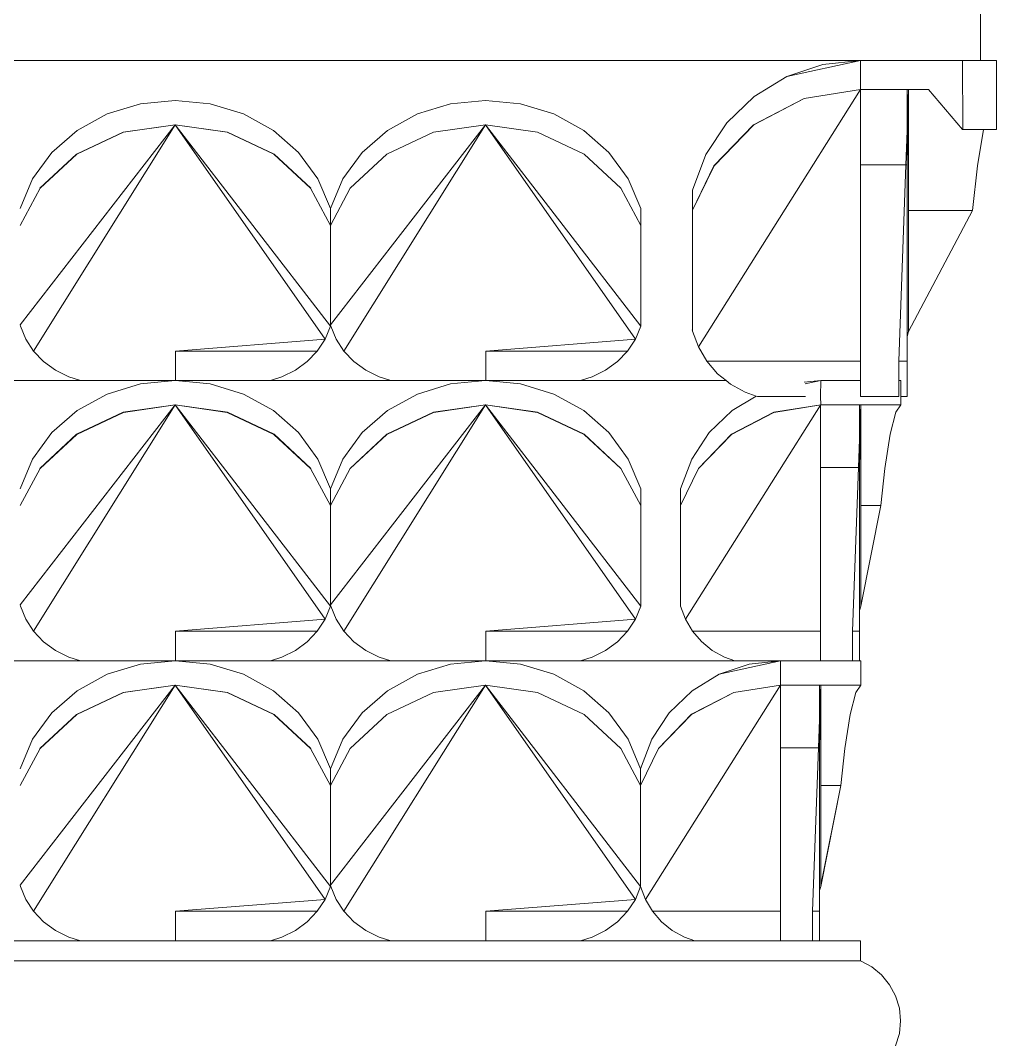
# Model space of a CAD drawing. Header units: millimetres. Extents: x -667 to -468, y -723 to -475.
# Drawn here: x -650.6482 to -650.453, y -487.9807 to -487.7769 of the extents above; entities that cross this region are included whole.
import ezdxf

# ---------------------------------------------------------------- set-up
doc = ezdxf.new("R2010")
doc.units = ezdxf.units.MM
doc.layers.add('dinding', color=36, linetype='Continuous', lineweight=9)

msp = doc.modelspace()

# ---------------------------------------------------------------- linework, layer by layer
at = {"layer": 'dinding'}
for p, q in [((-650.45624, -487.78493), (-650.45624, -487.76893)), ((-650.81632, -487.78493), (-650.48026, -487.78493)), ((-650.49501, -487.78818), (-650.48026, -487.78493)), ((-650.48026, -487.78493), (-650.48781, -487.78574)), ((-650.48026, -487.78493), (-650.48024, -487.79076)), ((-650.48026, -487.78493), (-650.45984, -487.78493)), ((-650.45982, -487.7987), (-650.45984, -487.78493)), ((-650.45984, -487.78493), (-650.45624, -487.78493)), ((-650.45624, -487.78493), (-650.45304, -487.78493)), ((-650.45304, -487.78493), (-650.45304, -487.79875)), ((-650.48781, -487.78574), (-650.49501, -487.78818)), ((-650.49501, -487.78818), (-650.5015, -487.79214)), ((-650.51268, -487.84219), (-650.48024, -487.79076)), ((-650.48024, -487.79076), (-650.49151, -487.79255)), ((-650.48024, -487.79076), (-650.49149, -487.79257)), ((-650.48024, -487.79076), (-650.48025, -487.79862)), ((-650.47093, -487.79076), (-650.48024, -487.79076)), ((-650.47093, -487.79076), (-650.47093, -487.79758)), ((-650.47064, -487.79077), (-650.47093, -487.79076)), ((-650.47064, -487.79077), (-650.47093, -487.79843)), ((-650.47092, -487.80582), (-650.47064, -487.79077)), ((-650.46667, -487.79076), (-650.47064, -487.79077)), ((-650.47064, -487.79077), (-650.47064, -487.81491)), ((-650.46664, -487.79076), (-650.46667, -487.79076)), ((-650.45987, -487.79872), (-650.46664, -487.79076)), ((-650.62424, -487.7936), (-650.61725, -487.79293)), ((-650.61725, -487.79293), (-650.61027, -487.7936)), ((-650.56221, -487.7936), (-650.55522, -487.79293)), ((-650.55522, -487.79293), (-650.54824, -487.7936)), ((-650.5015, -487.79214), (-650.50697, -487.79742)), ((-650.49151, -487.79255), (-650.50163, -487.7978)), ((-650.49149, -487.79257), (-650.5016, -487.79784)), ((-650.63089, -487.79564), (-650.62424, -487.7936)), ((-650.61027, -487.7936), (-650.60362, -487.79564)), ((-650.56886, -487.79564), (-650.56221, -487.7936)), ((-650.54824, -487.7936), (-650.54159, -487.79564)), ((-650.63688, -487.79894), (-650.63089, -487.79564)), ((-650.60362, -487.79564), (-650.59763, -487.79894)), ((-650.57485, -487.79894), (-650.56886, -487.79564)), ((-650.54159, -487.79564), (-650.5356, -487.79894)), ((-650.61725, -487.79779), (-650.64827, -487.83779)), ((-650.61725, -487.79779), (-650.64558, -487.84303)), ((-650.64192, -487.80334), (-650.63688, -487.79894)), ((-650.62766, -487.79928), (-650.61725, -487.79779)), ((-650.61725, -487.79779), (-650.62764, -487.7993)), ((-650.61725, -487.79779), (-650.60685, -487.79928)), ((-650.61725, -487.79779), (-650.60687, -487.7993)), ((-650.5873, -487.84065), (-650.61725, -487.79779)), ((-650.58624, -487.83806), (-650.61725, -487.79779)), ((-650.59763, -487.79894), (-650.59259, -487.80334)), ((-650.55522, -487.79779), (-650.58624, -487.83779)), ((-650.55522, -487.79779), (-650.58354, -487.84303)), ((-650.57989, -487.80334), (-650.57485, -487.79894)), ((-650.56563, -487.79928), (-650.55522, -487.79779)), ((-650.55522, -487.79779), (-650.56561, -487.7993)), ((-650.55522, -487.79779), (-650.54482, -487.79928)), ((-650.55522, -487.79779), (-650.54484, -487.7993)), ((-650.52527, -487.84065), (-650.55522, -487.79779)), ((-650.52421, -487.83806), (-650.55522, -487.79779)), ((-650.5356, -487.79894), (-650.53055, -487.80334)), ((-650.50697, -487.79742), (-650.51115, -487.80377)), ((-650.50163, -487.7978), (-650.50956, -487.80599)), ((-650.5016, -487.79784), (-650.50954, -487.80601)), ((-650.48025, -487.79867), (-650.48025, -487.79862)), ((-650.48025, -487.80583), (-650.48025, -487.79867)), ((-650.47093, -487.79902), (-650.4712, -487.80582)), ((-650.47093, -487.79899), (-650.47093, -487.79843)), ((-650.47093, -487.79899), (-650.47093, -487.79902)), ((-650.47093, -487.79902), (-650.47092, -487.80582)), ((-650.45987, -487.79876), (-650.45987, -487.79872)), ((-650.45984, -487.79876), (-650.45987, -487.79876)), ((-650.45984, -487.79876), (-650.45982, -487.7987)), ((-650.45984, -487.79876), (-650.45569, -487.79876)), ((-650.45569, -487.79876), (-650.45684, -487.80599)), ((-650.45569, -487.79876), (-650.45304, -487.79875)), ((-650.63699, -487.80366), (-650.62766, -487.79928)), ((-650.63697, -487.80369), (-650.62764, -487.7993)), ((-650.62764, -487.7993), (-650.62766, -487.79928)), ((-650.60687, -487.7993), (-650.60685, -487.79928)), ((-650.60687, -487.7993), (-650.59754, -487.80369)), ((-650.60685, -487.79928), (-650.59752, -487.80366)), ((-650.57496, -487.80366), (-650.56563, -487.79928)), ((-650.57494, -487.80369), (-650.56561, -487.7993)), ((-650.56561, -487.7993), (-650.56563, -487.79928)), ((-650.54484, -487.7993), (-650.54482, -487.79928)), ((-650.54484, -487.7993), (-650.53551, -487.80369)), ((-650.54482, -487.79928), (-650.53548, -487.80366)), ((-650.64578, -487.80863), (-650.64192, -487.80334)), ((-650.64432, -487.81048), (-650.63699, -487.80366)), ((-650.6443, -487.8105), (-650.63697, -487.80369)), ((-650.63697, -487.80369), (-650.63699, -487.80366)), ((-650.59754, -487.80369), (-650.59752, -487.80366)), ((-650.59754, -487.80369), (-650.59021, -487.8105)), ((-650.59752, -487.80366), (-650.59019, -487.81048)), ((-650.59259, -487.80334), (-650.58873, -487.80863)), ((-650.58375, -487.80863), (-650.57989, -487.80334)), ((-650.58228, -487.81048), (-650.57496, -487.80366)), ((-650.58227, -487.8105), (-650.57494, -487.80369)), ((-650.57494, -487.80369), (-650.57496, -487.80366)), ((-650.53551, -487.80369), (-650.53548, -487.80366)), ((-650.53551, -487.80369), (-650.52818, -487.8105)), ((-650.53548, -487.80366), (-650.52816, -487.81048)), ((-650.53055, -487.80334), (-650.52669, -487.80863)), ((-650.51115, -487.80377), (-650.51384, -487.81089)), ((-650.50956, -487.80599), (-650.51384, -487.8149)), ((-650.51384, -487.8149), (-650.50954, -487.80601)), ((-650.48027, -487.84505), (-650.48025, -487.80583)), ((-650.4712, -487.80582), (-650.48025, -487.80583)), ((-650.4712, -487.80582), (-650.47257, -487.84505)), ((-650.4712, -487.80582), (-650.47092, -487.80582)), ((-650.47092, -487.80582), (-650.47095, -487.84009)), ((-650.45684, -487.80599), (-650.45784, -487.81491)), ((-650.64827, -487.81456), (-650.64578, -487.80863)), ((-650.58873, -487.80863), (-650.58624, -487.81456)), ((-650.58624, -487.81456), (-650.58375, -487.80863)), ((-650.52669, -487.80863), (-650.52421, -487.81456)), ((-650.64827, -487.81791), (-650.6443, -487.8105)), ((-650.6443, -487.8105), (-650.64432, -487.81048)), ((-650.59021, -487.8105), (-650.59019, -487.81048)), ((-650.58624, -487.81791), (-650.59021, -487.8105)), ((-650.58624, -487.81791), (-650.58227, -487.8105)), ((-650.58227, -487.8105), (-650.58228, -487.81048)), ((-650.52818, -487.8105), (-650.52816, -487.81048)), ((-650.52421, -487.81791), (-650.52818, -487.8105)), ((-650.51384, -487.8149), (-650.51384, -487.81089)), ((-650.58624, -487.81791), (-650.58624, -487.81456)), ((-650.52421, -487.81791), (-650.52421, -487.81456)), ((-650.51384, -487.8149), (-650.51384, -487.83908)), ((-650.47064, -487.81491), (-650.45784, -487.81491)), ((-650.45784, -487.81491), (-650.47064, -487.83909)), ((-650.47064, -487.83909), (-650.47064, -487.81491)), ((-650.58624, -487.83779), (-650.58624, -487.81791)), ((-650.52421, -487.81791), (-650.52421, -487.83806)), ((-650.64822, -487.83806), (-650.64827, -487.83779)), ((-650.58618, -487.83806), (-650.58624, -487.83779)), ((-650.58624, -487.83806), (-650.58624, -487.83779)), ((-650.58624, -487.83806), (-650.58621, -487.83793)), ((-650.52421, -487.83806), (-650.52415, -487.83779)), ((-650.64714, -487.84065), (-650.64822, -487.83806)), ((-650.5873, -487.84065), (-650.58624, -487.83806)), ((-650.58511, -487.84065), (-650.58618, -487.83806)), ((-650.52527, -487.84065), (-650.52421, -487.83806)), ((-650.51384, -487.83908), (-650.51391, -487.83876)), ((-650.51268, -487.84219), (-650.51384, -487.83908)), ((-650.47095, -487.84009), (-650.47064, -487.83909)), ((-650.64558, -487.84303), (-650.64714, -487.84065)), ((-650.5873, -487.84065), (-650.61723, -487.84303)), ((-650.5873, -487.84065), (-650.58888, -487.84303)), ((-650.58354, -487.84303), (-650.58511, -487.84065)), ((-650.52527, -487.84065), (-650.5552, -487.84303)), ((-650.52527, -487.84065), (-650.52684, -487.84303)), ((-650.47095, -487.84009), (-650.47095, -487.84505)), ((-650.64358, -487.84512), (-650.64558, -487.84303)), ((-650.61723, -487.84303), (-650.61723, -487.84893)), ((-650.58888, -487.84303), (-650.61723, -487.84303)), ((-650.59088, -487.84512), (-650.58888, -487.84303)), ((-650.58154, -487.84512), (-650.58354, -487.84303)), ((-650.5552, -487.84303), (-650.55519, -487.84893)), ((-650.52684, -487.84303), (-650.5552, -487.84303)), ((-650.52884, -487.84512), (-650.52684, -487.84303)), ((-650.51099, -487.84505), (-650.51268, -487.84219)), ((-650.6412, -487.84687), (-650.64358, -487.84512)), ((-650.59325, -487.84687), (-650.59088, -487.84512)), ((-650.57917, -487.84687), (-650.58154, -487.84512)), ((-650.53122, -487.84687), (-650.52884, -487.84512)), ((-650.50882, -487.84756), (-650.51099, -487.84505)), ((-650.51099, -487.84505), (-650.48027, -487.84505)), ((-650.48025, -487.84893), (-650.48027, -487.84505)), ((-650.47257, -487.84505), (-650.47095, -487.84505)), ((-650.47257, -487.84505), (-650.47257, -487.84893)), ((-650.47095, -487.84505), (-650.47096, -487.85213)), ((-650.63852, -487.84821), (-650.6412, -487.84687)), ((-650.59593, -487.84821), (-650.59325, -487.84687)), ((-650.57649, -487.84821), (-650.57917, -487.84687)), ((-650.5339, -487.84821), (-650.53122, -487.84687)), ((-650.50714, -487.84893), (-650.50882, -487.84756)), ((-650.66028, -487.84893), (-650.63621, -487.84893)), ((-650.63621, -487.84893), (-650.63852, -487.84821)), ((-650.63621, -487.84893), (-650.61725, -487.84893)), ((-650.63089, -487.85164), (-650.62424, -487.84961)), ((-650.62424, -487.84961), (-650.61725, -487.84893)), ((-650.61725, -487.84893), (-650.61723, -487.84893)), ((-650.61723, -487.84893), (-650.59824, -487.84893)), ((-650.61723, -487.84893), (-650.61027, -487.84961)), ((-650.61027, -487.84961), (-650.60362, -487.85164)), ((-650.59824, -487.84893), (-650.59593, -487.84821)), ((-650.59824, -487.84893), (-650.57418, -487.84893)), ((-650.57418, -487.84893), (-650.57649, -487.84821)), ((-650.57418, -487.84893), (-650.55522, -487.84893)), ((-650.56886, -487.85164), (-650.56221, -487.84961)), ((-650.56221, -487.84961), (-650.55522, -487.84893)), ((-650.55522, -487.84893), (-650.55519, -487.84893)), ((-650.55519, -487.84893), (-650.53621, -487.84893)), ((-650.55519, -487.84893), (-650.54824, -487.84961)), ((-650.54824, -487.84961), (-650.54159, -487.85164)), ((-650.53621, -487.84893), (-650.5339, -487.84821)), ((-650.53621, -487.84893), (-650.50714, -487.84893)), ((-650.50625, -487.84966), (-650.50714, -487.84893)), ((-650.50334, -487.85127), (-650.50625, -487.84966)), ((-650.48822, -487.84893), (-650.49153, -487.84928)), ((-650.49129, -487.8496), (-650.48822, -487.84893)), ((-650.48822, -487.84893), (-650.48824, -487.85213)), ((-650.48025, -487.84893), (-650.48822, -487.84893)), ((-650.48025, -487.85213), (-650.48025, -487.84893)), ((-650.47222, -487.84893), (-650.47257, -487.84893)), ((-650.47257, -487.84893), (-650.47257, -487.85213)), ((-650.47222, -487.84893), (-650.47222, -487.85213)), ((-650.63688, -487.85494), (-650.63089, -487.85164)), ((-650.60362, -487.85164), (-650.59763, -487.85494)), ((-650.57485, -487.85494), (-650.56886, -487.85164)), ((-650.54159, -487.85164), (-650.5356, -487.85494)), ((-650.50115, -487.85202), (-650.50594, -487.85494)), ((-650.50115, -487.85202), (-650.50334, -487.85127)), ((-650.50084, -487.85213), (-650.50115, -487.85202)), ((-650.49127, -487.85213), (-650.50084, -487.85213)), ((-650.48824, -487.85213), (-650.48822, -487.85379)), ((-650.47257, -487.85213), (-650.48025, -487.85213)), ((-650.47222, -487.85213), (-650.47222, -487.85379)), ((-650.47222, -487.85213), (-650.47096, -487.85213)), ((-650.61725, -487.85379), (-650.64827, -487.89379)), ((-650.61725, -487.85379), (-650.64558, -487.89903)), ((-650.62766, -487.85528), (-650.61725, -487.85379)), ((-650.61725, -487.85379), (-650.62764, -487.8553)), ((-650.61725, -487.85379), (-650.60685, -487.85528)), ((-650.61725, -487.85379), (-650.60687, -487.8553)), ((-650.5873, -487.89666), (-650.61725, -487.85379)), ((-650.58624, -487.89406), (-650.61725, -487.85379)), ((-650.55522, -487.85379), (-650.58624, -487.89379)), ((-650.55522, -487.85379), (-650.58354, -487.89903)), ((-650.56563, -487.85528), (-650.55522, -487.85379)), ((-650.55522, -487.85379), (-650.56561, -487.8553)), ((-650.55522, -487.85379), (-650.54482, -487.85528)), ((-650.55522, -487.85379), (-650.54484, -487.8553)), ((-650.52527, -487.89666), (-650.55522, -487.85379)), ((-650.52421, -487.89406), (-650.55522, -487.85379)), ((-650.51525, -487.89665), (-650.48824, -487.85383)), ((-650.48822, -487.85379), (-650.49761, -487.85528)), ((-650.48822, -487.85379), (-650.49759, -487.8553)), ((-650.48824, -487.85383), (-650.48822, -487.85379)), ((-650.48824, -487.85868), (-650.48824, -487.85383)), ((-650.48046, -487.85379), (-650.48822, -487.85379)), ((-650.48046, -487.86634), (-650.48022, -487.85379)), ((-650.48046, -487.85379), (-650.48046, -487.85947)), ((-650.48022, -487.85379), (-650.48046, -487.85379)), ((-650.48022, -487.85379), (-650.48046, -487.86018)), ((-650.47222, -487.85379), (-650.48022, -487.85379)), ((-650.48022, -487.85379), (-650.48022, -487.87391)), ((-650.47222, -487.85379), (-650.47321, -487.85528)), ((-650.64192, -487.85934), (-650.63688, -487.85494)), ((-650.63699, -487.85966), (-650.62766, -487.85528)), ((-650.63697, -487.85969), (-650.62764, -487.8553)), ((-650.62764, -487.8553), (-650.62766, -487.85528)), ((-650.60687, -487.8553), (-650.60685, -487.85528)), ((-650.60687, -487.8553), (-650.59754, -487.85969)), ((-650.60685, -487.85528), (-650.59752, -487.85966)), ((-650.59763, -487.85494), (-650.59259, -487.85934)), ((-650.57989, -487.85934), (-650.57485, -487.85494)), ((-650.57496, -487.85966), (-650.56563, -487.85528)), ((-650.57494, -487.85969), (-650.56561, -487.8553)), ((-650.56561, -487.8553), (-650.56563, -487.85528)), ((-650.54484, -487.8553), (-650.54482, -487.85528)), ((-650.54484, -487.8553), (-650.53551, -487.85969)), ((-650.54482, -487.85528), (-650.53548, -487.85966)), ((-650.5356, -487.85494), (-650.53055, -487.85934)), ((-650.50594, -487.85494), (-650.51049, -487.85934)), ((-650.49761, -487.85528), (-650.50604, -487.85965)), ((-650.49759, -487.8553), (-650.50602, -487.85969)), ((-650.47321, -487.85528), (-650.4743, -487.85966)), ((-650.64578, -487.86463), (-650.64192, -487.85934)), ((-650.64432, -487.86648), (-650.63699, -487.85966)), ((-650.6443, -487.8665), (-650.63697, -487.85969)), ((-650.63697, -487.85969), (-650.63699, -487.85966)), ((-650.59754, -487.85969), (-650.59752, -487.85966)), ((-650.59754, -487.85969), (-650.59021, -487.8665)), ((-650.59752, -487.85966), (-650.59019, -487.86648)), ((-650.59259, -487.85934), (-650.58873, -487.86463)), ((-650.58375, -487.86463), (-650.57989, -487.85934)), ((-650.58228, -487.86648), (-650.57496, -487.85966)), ((-650.58227, -487.8665), (-650.57494, -487.85969)), ((-650.57494, -487.85969), (-650.57496, -487.85966)), ((-650.53551, -487.85969), (-650.53548, -487.85966)), ((-650.53551, -487.85969), (-650.52818, -487.8665)), ((-650.53548, -487.85966), (-650.52816, -487.86648)), ((-650.53055, -487.85934), (-650.52669, -487.86463)), ((-650.51049, -487.85934), (-650.51397, -487.86463)), ((-650.50604, -487.85965), (-650.51265, -487.86648)), ((-650.50602, -487.85969), (-650.51263, -487.8665)), ((-650.48824, -487.85868), (-650.48823, -487.86034)), ((-650.48823, -487.86034), (-650.48823, -487.86038)), ((-650.48046, -487.86064), (-650.48046, -487.86018)), ((-650.4743, -487.85966), (-650.47538, -487.86648)), ((-650.48823, -487.86038), (-650.48824, -487.86397)), ((-650.48046, -487.86067), (-650.48068, -487.86634)), ((-650.48046, -487.86064), (-650.48046, -487.86067)), ((-650.48046, -487.86067), (-650.48046, -487.86634)), ((-650.48824, -487.86397), (-650.48824, -487.86634)), ((-650.64827, -487.87056), (-650.64578, -487.86463)), ((-650.6443, -487.8665), (-650.64432, -487.86648)), ((-650.59021, -487.8665), (-650.59019, -487.86648)), ((-650.58873, -487.86463), (-650.58624, -487.87056)), ((-650.58624, -487.87056), (-650.58375, -487.86463)), ((-650.58227, -487.8665), (-650.58228, -487.86648)), ((-650.52818, -487.8665), (-650.52816, -487.86648)), ((-650.52669, -487.86463), (-650.52421, -487.87056)), ((-650.51397, -487.86463), (-650.51622, -487.87056)), ((-650.51265, -487.86648), (-650.51263, -487.8665)), ((-650.48068, -487.86634), (-650.48824, -487.86634)), ((-650.48824, -487.89903), (-650.48824, -487.86634)), ((-650.48068, -487.86634), (-650.48183, -487.89903)), ((-650.48068, -487.86634), (-650.48046, -487.86634)), ((-650.48046, -487.86634), (-650.48048, -487.89489)), ((-650.47538, -487.86648), (-650.47622, -487.87391)), ((-650.64827, -487.87391), (-650.6443, -487.8665)), ((-650.58624, -487.87391), (-650.59021, -487.8665)), ((-650.58624, -487.87391), (-650.58227, -487.8665)), ((-650.52421, -487.87391), (-650.52818, -487.8665)), ((-650.51263, -487.8665), (-650.51622, -487.87391)), ((-650.58624, -487.87391), (-650.58624, -487.87056)), ((-650.52421, -487.87391), (-650.52421, -487.87056)), ((-650.51622, -487.87391), (-650.51622, -487.87056)), ((-650.58624, -487.89379), (-650.58624, -487.87391)), ((-650.52421, -487.87391), (-650.52421, -487.89406)), ((-650.51622, -487.87391), (-650.51622, -487.89406)), ((-650.48022, -487.87391), (-650.47622, -487.87391)), ((-650.47622, -487.87391), (-650.48022, -487.89406)), ((-650.48022, -487.89406), (-650.48022, -487.87391)), ((-650.64822, -487.89406), (-650.64827, -487.89379)), ((-650.64714, -487.89665), (-650.64822, -487.89406)), ((-650.5873, -487.89666), (-650.58624, -487.89406)), ((-650.58618, -487.89406), (-650.58624, -487.89379)), ((-650.58624, -487.89406), (-650.58624, -487.89379)), ((-650.58624, -487.89406), (-650.58621, -487.89393)), ((-650.58511, -487.89665), (-650.58618, -487.89406)), ((-650.52527, -487.89666), (-650.52421, -487.89406)), ((-650.52421, -487.89406), (-650.52415, -487.89379)), ((-650.51622, -487.89406), (-650.51627, -487.89379)), ((-650.51525, -487.89665), (-650.51622, -487.89406)), ((-650.48048, -487.89489), (-650.48022, -487.89406)), ((-650.48048, -487.89489), (-650.48048, -487.89903)), ((-650.64558, -487.89903), (-650.64714, -487.89665)), ((-650.5873, -487.89666), (-650.61723, -487.89903)), ((-650.5873, -487.89666), (-650.58888, -487.89903)), ((-650.58354, -487.89903), (-650.58511, -487.89665)), ((-650.52527, -487.89666), (-650.5552, -487.89903)), ((-650.52527, -487.89666), (-650.52684, -487.89903)), ((-650.51384, -487.89903), (-650.51525, -487.89665)), ((-650.64358, -487.90113), (-650.64558, -487.89903)), ((-650.61723, -487.89903), (-650.61723, -487.90493)), ((-650.58888, -487.89903), (-650.61723, -487.89903)), ((-650.59088, -487.90113), (-650.58888, -487.89903)), ((-650.58154, -487.90113), (-650.58354, -487.89903)), ((-650.5552, -487.89903), (-650.55519, -487.90493)), ((-650.52684, -487.89903), (-650.5552, -487.89903)), ((-650.52884, -487.90113), (-650.52684, -487.89903)), ((-650.51204, -487.90112), (-650.51384, -487.89903)), ((-650.51384, -487.89903), (-650.48824, -487.89903)), ((-650.48823, -487.90493), (-650.48824, -487.89903)), ((-650.48183, -487.89903), (-650.48183, -487.90493)), ((-650.48183, -487.89903), (-650.48048, -487.89903)), ((-650.48048, -487.89903), (-650.48048, -487.90493)), ((-650.6412, -487.90287), (-650.64358, -487.90113)), ((-650.63852, -487.90421), (-650.6412, -487.90287)), ((-650.59593, -487.90421), (-650.59325, -487.90287)), ((-650.59325, -487.90287), (-650.59088, -487.90113)), ((-650.57917, -487.90287), (-650.58154, -487.90113)), ((-650.57649, -487.90421), (-650.57917, -487.90287)), ((-650.5339, -487.90421), (-650.53122, -487.90287)), ((-650.53122, -487.90287), (-650.52884, -487.90113)), ((-650.50989, -487.90287), (-650.51204, -487.90112)), ((-650.50747, -487.90421), (-650.50989, -487.90287)), ((-650.66028, -487.90493), (-650.63621, -487.90493)), ((-650.63621, -487.90493), (-650.63852, -487.90421)), ((-650.63621, -487.90493), (-650.61725, -487.90493)), ((-650.62424, -487.90561), (-650.61725, -487.90493)), ((-650.61725, -487.90493), (-650.61723, -487.90493)), ((-650.61723, -487.90493), (-650.59824, -487.90493)), ((-650.61723, -487.90493), (-650.61027, -487.90561)), ((-650.59824, -487.90493), (-650.59593, -487.90421)), ((-650.59824, -487.90493), (-650.57418, -487.90493)), ((-650.57418, -487.90493), (-650.57649, -487.90421)), ((-650.57418, -487.90493), (-650.55522, -487.90493)), ((-650.56221, -487.90561), (-650.55522, -487.90493)), ((-650.55522, -487.90493), (-650.55519, -487.90493)), ((-650.55519, -487.90493), (-650.53621, -487.90493)), ((-650.55519, -487.90493), (-650.54824, -487.90561)), ((-650.53621, -487.90493), (-650.5339, -487.90421)), ((-650.53621, -487.90493), (-650.50539, -487.90493)), ((-650.50853, -487.90764), (-650.49622, -487.90493)), ((-650.50539, -487.90493), (-650.50747, -487.90421)), ((-650.49622, -487.90493), (-650.50539, -487.90493)), ((-650.49622, -487.90493), (-650.50253, -487.9056)), ((-650.49622, -487.90493), (-650.49622, -487.90979)), ((-650.48823, -487.90493), (-650.49622, -487.90493)), ((-650.48183, -487.90493), (-650.48823, -487.90493)), ((-650.48183, -487.90493), (-650.48048, -487.90493)), ((-650.48048, -487.90493), (-650.48022, -487.90493)), ((-650.48022, -487.90493), (-650.48022, -487.90979)), ((-650.63089, -487.90764), (-650.62424, -487.90561)), ((-650.61027, -487.90561), (-650.60362, -487.90764)), ((-650.56886, -487.90764), (-650.56221, -487.90561)), ((-650.54824, -487.90561), (-650.54159, -487.90764)), ((-650.50253, -487.9056), (-650.50853, -487.90764)), ((-650.63688, -487.91094), (-650.63089, -487.90764)), ((-650.60362, -487.90764), (-650.59763, -487.91094)), ((-650.57485, -487.91094), (-650.56886, -487.90764)), ((-650.54159, -487.90764), (-650.5356, -487.91094)), ((-650.50853, -487.90764), (-650.51394, -487.91094)), ((-650.61725, -487.90979), (-650.64827, -487.94979)), ((-650.61725, -487.90979), (-650.64558, -487.95503)), ((-650.64192, -487.91534), (-650.63688, -487.91094)), ((-650.63699, -487.91566), (-650.62766, -487.91128)), ((-650.63697, -487.91569), (-650.62764, -487.9113)), ((-650.62766, -487.91128), (-650.61725, -487.90979)), ((-650.62764, -487.9113), (-650.62766, -487.91128)), ((-650.61725, -487.90979), (-650.62764, -487.9113)), ((-650.61725, -487.90979), (-650.60685, -487.91128)), ((-650.61725, -487.90979), (-650.60687, -487.9113)), ((-650.5873, -487.95266), (-650.61725, -487.90979)), ((-650.58624, -487.95006), (-650.61725, -487.90979)), ((-650.60687, -487.9113), (-650.60685, -487.91128)), ((-650.60687, -487.9113), (-650.59754, -487.91569)), ((-650.60685, -487.91128), (-650.59752, -487.91566)), ((-650.59763, -487.91094), (-650.59259, -487.91534)), ((-650.55522, -487.90979), (-650.58624, -487.94979)), ((-650.55522, -487.90979), (-650.58354, -487.95503)), ((-650.57989, -487.91534), (-650.57485, -487.91094)), ((-650.57496, -487.91566), (-650.56563, -487.91128)), ((-650.57494, -487.91569), (-650.56561, -487.9113)), ((-650.56563, -487.91128), (-650.55522, -487.90979)), ((-650.56561, -487.9113), (-650.56563, -487.91128)), ((-650.55522, -487.90979), (-650.56561, -487.9113)), ((-650.55522, -487.90979), (-650.54482, -487.91128)), ((-650.55522, -487.90979), (-650.54484, -487.9113)), ((-650.52527, -487.95266), (-650.55522, -487.90979)), ((-650.52422, -487.95006), (-650.55522, -487.90979)), ((-650.54484, -487.9113), (-650.54482, -487.91128)), ((-650.54484, -487.9113), (-650.53551, -487.91569)), ((-650.54482, -487.91128), (-650.53548, -487.91566)), ((-650.5356, -487.91094), (-650.53055, -487.91534)), ((-650.52326, -487.95265), (-650.49622, -487.90979)), ((-650.51394, -487.91094), (-650.51849, -487.91533)), ((-650.50561, -487.91128), (-650.51404, -487.91565)), ((-650.50559, -487.9113), (-650.51402, -487.91568)), ((-650.49622, -487.90979), (-650.50561, -487.91128)), ((-650.49622, -487.90979), (-650.50559, -487.9113)), ((-650.49622, -487.90979), (-650.49623, -487.91634)), ((-650.48846, -487.90979), (-650.49622, -487.90979)), ((-650.48846, -487.92234), (-650.48822, -487.90979)), ((-650.48846, -487.90979), (-650.48846, -487.91547)), ((-650.48822, -487.90979), (-650.48846, -487.90979)), ((-650.48822, -487.90979), (-650.48846, -487.91618)), ((-650.48022, -487.90979), (-650.48822, -487.90979)), ((-650.48822, -487.90979), (-650.48822, -487.92991)), ((-650.48121, -487.91128), (-650.4823, -487.91566)), ((-650.48022, -487.90979), (-650.48121, -487.91128)), ((-650.64578, -487.92063), (-650.64192, -487.91534)), ((-650.59259, -487.91534), (-650.58873, -487.92063)), ((-650.58375, -487.92063), (-650.57989, -487.91534)), ((-650.53055, -487.91534), (-650.52669, -487.92063)), ((-650.51849, -487.91533), (-650.52197, -487.92063)), ((-650.64432, -487.92248), (-650.63699, -487.91566)), ((-650.6443, -487.9225), (-650.63697, -487.91569)), ((-650.63697, -487.91569), (-650.63699, -487.91566)), ((-650.59754, -487.91569), (-650.59752, -487.91566)), ((-650.59754, -487.91569), (-650.59021, -487.9225)), ((-650.59752, -487.91566), (-650.59019, -487.92248)), ((-650.58228, -487.92248), (-650.57496, -487.91566)), ((-650.58227, -487.9225), (-650.57494, -487.91569)), ((-650.57494, -487.91569), (-650.57496, -487.91566)), ((-650.53551, -487.91569), (-650.53548, -487.91566)), ((-650.53551, -487.91569), (-650.52818, -487.9225)), ((-650.53548, -487.91566), (-650.52816, -487.92248)), ((-650.51404, -487.91565), (-650.52065, -487.92248)), ((-650.51402, -487.91568), (-650.52063, -487.9225)), ((-650.49623, -487.91638), (-650.49623, -487.91634)), ((-650.49623, -487.92234), (-650.49623, -487.91638)), ((-650.48846, -487.91667), (-650.48868, -487.92234)), ((-650.48846, -487.91664), (-650.48846, -487.91618)), ((-650.48846, -487.91664), (-650.48846, -487.91667)), ((-650.48846, -487.91667), (-650.48846, -487.92234)), ((-650.4823, -487.91566), (-650.48338, -487.92248)), ((-650.64827, -487.92656), (-650.64578, -487.92063)), ((-650.58873, -487.92063), (-650.58624, -487.92656)), ((-650.58624, -487.92656), (-650.58375, -487.92063)), ((-650.52669, -487.92063), (-650.52422, -487.92656)), ((-650.52197, -487.92063), (-650.52422, -487.92656)), ((-650.64827, -487.92991), (-650.6443, -487.9225)), ((-650.6443, -487.9225), (-650.64432, -487.92248)), ((-650.59021, -487.9225), (-650.59019, -487.92248)), ((-650.58624, -487.92991), (-650.59021, -487.9225)), ((-650.58624, -487.92991), (-650.58227, -487.9225)), ((-650.58227, -487.9225), (-650.58228, -487.92248)), ((-650.52818, -487.9225), (-650.52816, -487.92248)), ((-650.52422, -487.92991), (-650.52818, -487.9225)), ((-650.52063, -487.9225), (-650.52422, -487.92991)), ((-650.52065, -487.92248), (-650.52063, -487.9225)), ((-650.49624, -487.95503), (-650.49623, -487.92234)), ((-650.48868, -487.92234), (-650.49623, -487.92234)), ((-650.48868, -487.92234), (-650.48983, -487.95503)), ((-650.48868, -487.92234), (-650.48846, -487.92234)), ((-650.48846, -487.92234), (-650.48848, -487.95089)), ((-650.48338, -487.92248), (-650.48422, -487.92991)), ((-650.58624, -487.92991), (-650.58624, -487.92656)), ((-650.52422, -487.92991), (-650.52422, -487.92656)), ((-650.58624, -487.94979), (-650.58624, -487.92991)), ((-650.52422, -487.92991), (-650.52422, -487.95006)), ((-650.48822, -487.92991), (-650.48422, -487.92991)), ((-650.48422, -487.92991), (-650.48822, -487.95006)), ((-650.48422, -487.92991), (-650.48822, -487.94979)), ((-650.48822, -487.94979), (-650.48822, -487.92991)), ((-650.64822, -487.95006), (-650.64827, -487.94979)), ((-650.58618, -487.95006), (-650.58624, -487.94979)), ((-650.58624, -487.95006), (-650.58624, -487.94979)), ((-650.58624, -487.95006), (-650.58621, -487.94993)), ((-650.48822, -487.95006), (-650.48822, -487.94979)), ((-650.64714, -487.95265), (-650.64822, -487.95006)), ((-650.5873, -487.95266), (-650.58624, -487.95006)), ((-650.58511, -487.95265), (-650.58618, -487.95006)), ((-650.52527, -487.95266), (-650.52422, -487.95006)), ((-650.52326, -487.95265), (-650.52422, -487.95006)), ((-650.48848, -487.95089), (-650.48822, -487.95006)), ((-650.48848, -487.95089), (-650.48848, -487.95503)), ((-650.64558, -487.95503), (-650.64714, -487.95265)), ((-650.5873, -487.95266), (-650.61723, -487.95503)), ((-650.5873, -487.95266), (-650.58888, -487.95503)), ((-650.58354, -487.95503), (-650.58511, -487.95265)), ((-650.52527, -487.95266), (-650.5552, -487.95503)), ((-650.52527, -487.95266), (-650.52684, -487.95503)), ((-650.52326, -487.95265), (-650.52184, -487.95503)), ((-650.64358, -487.95713), (-650.64558, -487.95503)), ((-650.61723, -487.95503), (-650.61723, -487.96093)), ((-650.58888, -487.95503), (-650.61723, -487.95503)), ((-650.59088, -487.95713), (-650.58888, -487.95503)), ((-650.58154, -487.95713), (-650.58354, -487.95503)), ((-650.5552, -487.95503), (-650.55519, -487.96093)), ((-650.52684, -487.95503), (-650.5552, -487.95503)), ((-650.52884, -487.95713), (-650.52684, -487.95503)), ((-650.52004, -487.95712), (-650.52184, -487.95503)), ((-650.52184, -487.95503), (-650.49624, -487.95503)), ((-650.49622, -487.96093), (-650.49624, -487.95503)), ((-650.48983, -487.95503), (-650.48983, -487.96093)), ((-650.48983, -487.95503), (-650.48848, -487.95503)), ((-650.48848, -487.95503), (-650.48848, -487.96093)), ((-650.6412, -487.95887), (-650.64358, -487.95713)), ((-650.59325, -487.95887), (-650.59088, -487.95713)), ((-650.57917, -487.95887), (-650.58154, -487.95713)), ((-650.53122, -487.95887), (-650.52884, -487.95713)), ((-650.51789, -487.95887), (-650.52004, -487.95712)), ((-650.63852, -487.96021), (-650.6412, -487.95887)), ((-650.59593, -487.96021), (-650.59325, -487.95887)), ((-650.57649, -487.96021), (-650.57917, -487.95887)), ((-650.5339, -487.96021), (-650.53122, -487.95887)), ((-650.51547, -487.96021), (-650.51789, -487.95887)), ((-650.66028, -487.96093), (-650.63621, -487.96093)), ((-650.63621, -487.96093), (-650.63852, -487.96021)), ((-650.63621, -487.96093), (-650.61723, -487.96093)), ((-650.61723, -487.96093), (-650.59824, -487.96093)), ((-650.59824, -487.96093), (-650.59593, -487.96021)), ((-650.59824, -487.96093), (-650.57418, -487.96093)), ((-650.57418, -487.96093), (-650.57649, -487.96021)), ((-650.57418, -487.96093), (-650.55519, -487.96093)), ((-650.55519, -487.96093), (-650.53621, -487.96093)), ((-650.53621, -487.96093), (-650.5339, -487.96021)), ((-650.53621, -487.96093), (-650.51339, -487.96093)), ((-650.51339, -487.96093), (-650.51547, -487.96021)), ((-650.49622, -487.96093), (-650.51339, -487.96093)), ((-650.48983, -487.96093), (-650.49622, -487.96093)), ((-650.48983, -487.96093), (-650.48848, -487.96093)), ((-650.48024, -487.96093), (-650.48848, -487.96093)), ((-650.48024, -487.96093), (-650.48024, -487.96493)), ((-650.48024, -487.96493), (-650.81634, -487.96493)), ((-650.48024, -487.96493), (-650.478, -487.96613)), ((-650.478, -487.96613), (-650.47604, -487.96775)), ((-650.47604, -487.96775), (-650.47443, -487.96972)), ((-650.47443, -487.96972), (-650.47323, -487.97196)), ((-650.47323, -487.97196), (-650.47249, -487.9744)), ((-650.47249, -487.9744), (-650.47224, -487.97693)), ((-650.47224, -487.97693), (-650.47249, -487.97946)), ((-650.47249, -487.97946), (-650.47323, -487.9819))]:
    msp.add_line(p, q, dxfattribs=at)

doc.saveas('drawing.dxf')
